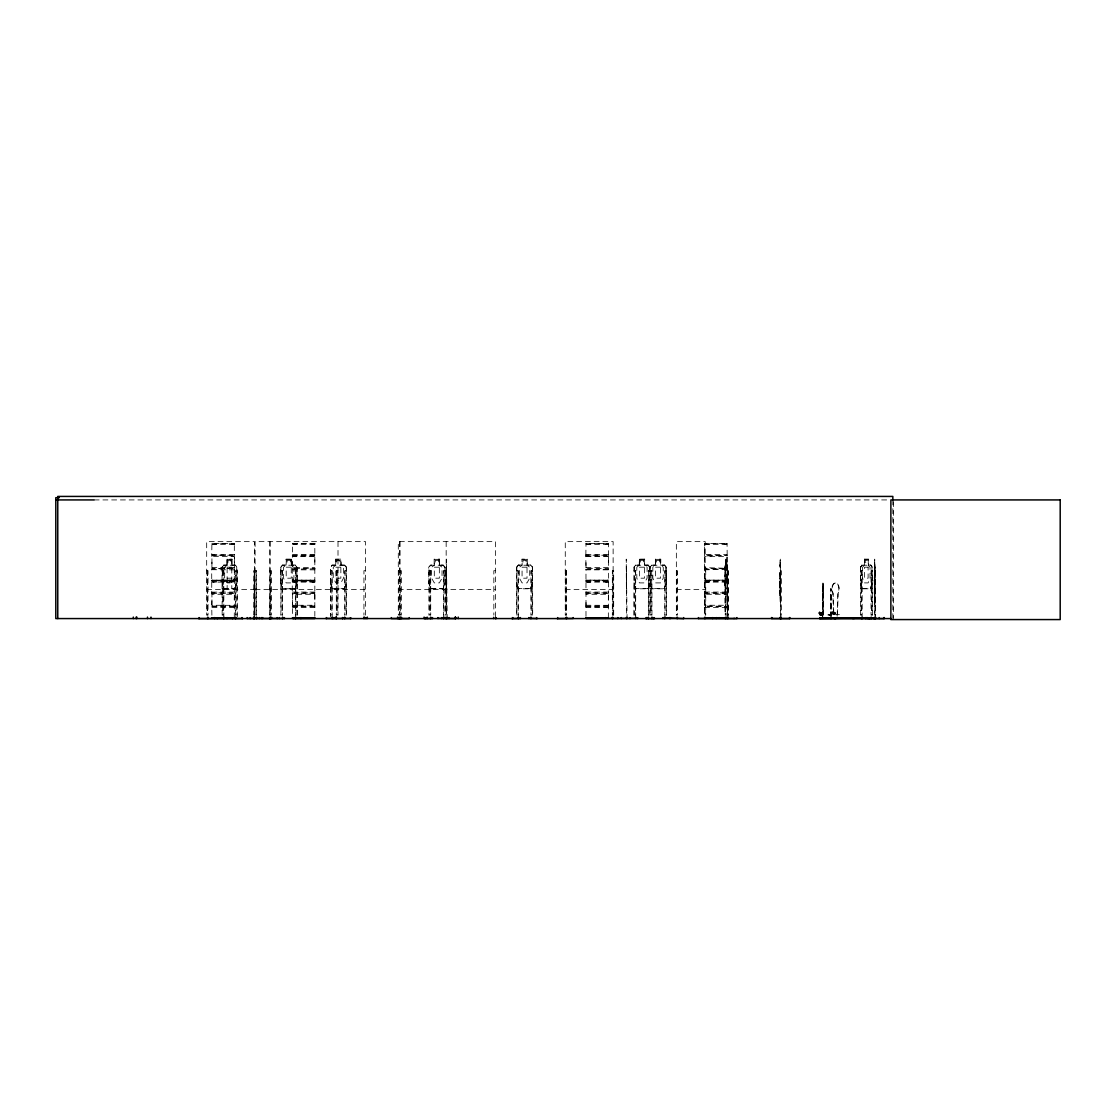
<?xml version="1.0" encoding="UTF-8"?>
<svg xmlns="http://www.w3.org/2000/svg" width="1116" height="1116" viewBox="0 0 1116 1116"><rect width="100%" height="100%" fill="white"/><g stroke="black" fill="none" stroke-linecap="round" stroke-linejoin="round"><path stroke-width="0.75" stroke-dasharray="5 3.75" d="M211.942 599.78L211.775 606.783M211.942 562.129L211.887 568.086M234.29 599.78L234.513 592.875L211.747 592.819L211.705 568.979L234.513 568.449L211.803 568.337M234.29 562.129L234.513 555.238L211.747 555.182L211.901 543.339L234.444 543.799M292.476 599.78L292.476 617.79M292.476 562.129L292.252 568.449L315.005 568.393M314.824 599.78L314.838 556.633L292.448 556.633L292.448 567.625L314.838 567.625M314.824 562.129L314.824 543.339M585.998 607.481L585.998 599.78M585.998 567.625L585.998 562.129M608.346 599.78L608.569 592.875L585.816 592.833M608.346 562.129L608.569 555.238L585.788 555.182L585.998 569.844M704.628 599.78L704.475 605.974L727.255 606.379L704.447 606.713L704.601 615.055M726.976 599.78L727.2 592.875L704.419 592.819L704.475 569.132L727.255 568.741L704.419 568.393L704.475 555.935L727.255 555.531L704.419 555.182L704.363 543.52L727.186 543.576M726.976 562.129L727.116 555.935M819.814 613.465L819.814 612.21L819.814 613.66M819.814 612.991L819.814 613.312M820.358 614.707L819.8 611.917M822.143 614.456L822.143 615.223L822.143 614.372M822.492 616.743L822.464 588.774L822.701 615.028M822.743 616.743L822.715 588.774M822.98 614.623L822.952 582.984L823.287 614.623M823.357 614.623L823.385 588.969M830.89 616.743L830.862 588.774L831.085 615.028M831.127 616.743L830.862 588.774M818.53 612.991L822.757 612.949M822.325 614.79L819.507 614.916L824.794 614.665M821.502 614.595L820.678 615.042M822.422 613.144L822.408 612.419L822.492 613.66M823.259 588.969L823.329 582.984M830.709 614.609L827.891 614.916L834.545 614.665M829.495 615.097C827.933 614.219 830.695 614.86 829.425 614.79M829.202 615.111L830.709 614.986M820.316 612.586L820.595 613.563L820.316 612.433M820.316 613.577L820.846 612.377L820.386 613.116M822.478 612.586C823.803 613.451 819.632 612.823 818.53 613.075M822.757 613.228L822.757 612.67M779.777 578.144L780.014 572.257M780.168 572.201L780.223 588.788M780.321 588.788L780.237 578.186M874.233 578.144L874.777 572.257L874.679 588.788M874.777 588.788L874.623 571.573L874.749 582.859M820.316 613.465L820.302 612.782M820.386 613.577L820.539 612.963M820.692 615.139C820.399 613.381 821.697 616.255 822.046 614.386M780.516 588.592L780.321 596.014M822.339 612.503L822.352 613.577M874.358 588.467L874.274 596.014L874.818 593.824M874.358 585.844L874.442 579.999L874.288 593.921M821.027 614.79L820.818 615.111M780.223 565.031L780 567.221L780.307 559.144M874.679 565.031L875.014 567.193M780.126 596.014L780.363 593.824M874.581 596.014L874.623 593.824M837.126 616.269L837.851 593.21A5.985 3.543 -90 0 0 837.851 584.742A5.985 3.543 -90 0 0 832.829 584.742A5.985 3.543 -90 0 0 832.829 593.21L833.513 614.623M837.474 614.623L838.158 593.21A5.985 3.543 -90 0 0 838.158 584.742A5.985 3.543 -90 0 0 833.136 584.742A5.985 3.543 -90 0 0 833.136 593.21L833.819 614.623M874.512 567.193L874.567 559.144L874.888 565.226M211.928 592.136L234.318 592.066L234.499 592.819M234.304 592.261L234.499 569.09M234.29 617.79L234.318 594.284L211.928 594.284L211.928 605.263L234.29 605.332M314.963 543.799L292.392 543.339L292.476 556.577M292.294 568.393L292.252 592.875L315.005 592.833M314.824 607.481L314.838 594.284L292.448 594.284L292.448 605.263L314.838 605.263M585.998 605.332L585.97 569.844L608.36 569.844L608.541 592.889M608.346 569.844L608.569 568.449L585.844 568.337M608.346 617.79L608.36 594.284L585.97 594.284M726.976 617.79L727.144 606.783M874.679 595.818L874.47 593.266M234.472 555.866L211.719 555.238M727.172 588.788L727.423 582.901L727.367 588.788L725.079 588.788M820.93 613.284L821.237 612.391M821.613 613.549L821.627 612.391M821.864 614.567L820.846 615.097M830.471 615.097L829.885 614.595M834.377 613.395C837 612.098 831.504 614.414 831.797 612.768C837.753 614.107 832.48 611.721 832.857 613.312M834.433 613.577C834.503 612.042 832.606 613.605 832.913 612.81M833.792 612.572L833.889 612.949M835.354 613.312L834.67 612.433L834.977 613.395M831.113 588.774L830.834 590.769M833.652 612.949L832.731 613.144L833.889 613.549M833.108 612.949L832.941 612.238M833.945 612.67L834.796 613.549M726.976 578.186L726.53 582.901L725.693 582.901L725.26 578.186M234.332 543.771L211.859 543.339L211.998 544.482M234.276 580.906L211.97 580.906M292.434 581.464L315.089 580.683L292.434 580.976M585.956 581.464L585.956 580.446L608.36 580.906M727.046 581.408L727.018 580.446L704.628 580.878M779.931 587.142L780.098 595.818L779.763 578.116M833.526 613.256L833.554 612.614M833.554 613.549C835.242 613.967 833.373 610.954 834.573 613.577M724.814 567.193L725.86 565.031M725.009 567.193L725.288 565.031M833.261 612.754L832.773 613.674L832.452 612.586M832.327 613.033L832.927 612.433M315.061 568.853L292.322 569.132M835.228 613.326C833.136 611.219 831.783 614.205 834.029 612.335M821.237 614.595L821.432 615.181M821.892 612.321L822.101 613.256M870.675 588.592L871.959 582.901L871.959 567.193M834.112 612.489L834.28 613.479M829.69 615.195L830.36 614.386M211.719 592.875L211.942 594.214M292.239 592.931L292.476 594.214M585.733 606.197L608.541 606.03M296.982 615.153L296.884 567.137L296.8 582.929L295.015 588.592L282.613 588.592L280.814 582.901L280.632 567.109L282.613 565.031M443.108 588.592L444.81 582.901L444.991 567.137L445.089 615.153M665.945 567.221L666.029 582.901L664.327 588.592L651.925 588.592L650.21 582.901M664.411 565.031L666.126 567.137L666.21 582.929L664.466 588.788L651.8 588.788L650.028 582.929L648.173 588.788L635.604 588.788M235.099 588.592L236.759 582.901L236.759 567.193L235.099 565.226M235.211 588.788L237.024 582.929M344.398 588.592L346.42 582.929L344.523 588.788L332.052 588.788L330.489 582.929M530.686 588.788L532.416 582.901L532.332 567.193L530.56 565.226L518.354 565.226L516.75 567.221M532.597 582.929L530.77 588.788L518.215 588.788L516.582 582.929L518.298 588.788M648.089 588.788L649.819 582.901M292.239 555.294L315.005 555.196M704.475 555.126L704.419 555.88M704.405 592.875L704.601 605.263L726.99 605.263L726.99 594.284L704.601 594.284M608.471 569.272L585.844 569.202M608.471 606.909L585.816 606.713M727.144 569.146L704.601 569.844L704.628 617.79M585.844 555.126L586.012 543.366M608.541 555.88L585.816 555.866M292.28 606.03L314.977 605.974M608.485 593.572L585.774 593.405M727.116 593.572L704.419 593.461M231.458 544.482L233.411 544.482M231.458 582.12L233.411 582.12M311.978 544.482L313.945 544.482M311.978 582.12L313.945 582.12M605.5 544.482L607.467 544.482M605.5 582.12L607.467 582.12M724.131 544.482L726.097 544.482M724.131 582.12L726.097 582.12M834.782 613.256L834.615 612.572M860.617 615.153L860.534 567.137L861.761 565.031L864.537 565.031M860.673 567.221L861.915 565.031M860.813 567.221L861.971 565.226M212.989 544.482L216.476 544.482M212.989 582.12L216.476 582.12M293.522 544.482L296.995 544.482M293.522 582.12L296.995 582.12M587.044 544.482L590.517 544.482M587.044 582.12L590.517 582.12M705.675 544.482L709.148 544.482M705.675 582.12L709.148 582.12M830.346 615.167L830.206 614.4M222.154 615.153L222.014 567.137L223.702 565.031M835.228 613.465L833.289 613.674M518.354 565.031L516.582 567.137L516.568 615.153M633.944 615.153L634.041 567.137L635.66 565.031L639.37 565.031M634.041 567.137L635.743 565.031M234.458 543.436L234.276 544.455M234.276 581.004L211.691 580.627L234.374 580.976M608.318 543.366L585.733 543.576L608.415 543.394L608.541 555.182M727.172 555.182L727.06 543.339M280.814 567.193L282.683 565.226L295.084 565.226L296.703 567.221M649.819 615.153L649.958 567.109L651.856 565.031L655.427 565.031M651.939 565.031L650.028 567.109L650.098 615.153M211.942 580.878L234.318 580.906M292.476 580.878L314.907 581.45M234.276 544.496L211.97 544.496M211.998 580.153L234.276 580.139L211.97 580.18L211.942 582.12L234.276 582.134L234.276 580.18M314.796 544.496L292.504 544.496M292.476 580.153L314.824 580.153L292.518 580.153M314.796 582.134L292.518 582.12M726.948 544.496L704.656 544.496M726.948 582.134L704.67 582.12M821.362 613.395L821.278 612.6M608.29 582.12L586.04 582.12M227.148 565.226L224.665 567.193L224.665 578.186L227.148 582.901L231.793 582.901L234.276 578.186L234.276 567.193L231.793 565.226M608.485 581.436L585.802 581.324M335.902 565.226L333.238 567.193L333.238 578.186L335.902 582.901L340.854 582.901L343.505 578.186L343.505 567.193L340.854 565.226L340.938 559.339L335.902 559.339L335.986 565.226M527.115 559.339L522.065 559.339L522.149 565.226L519.414 567.193L519.414 578.186L522.065 582.901L527.017 582.901L529.682 578.186L529.682 567.193L527.017 565.226L527.198 559.144M292.504 543.366L314.935 543.757M727.116 581.436L704.587 581.436M314.865 581.408L292.406 581.408M94.149 499.926L889.131 499.926M727.018 543.38L704.587 543.38L704.601 554.429L726.99 554.429M608.346 544.482L586.012 544.496M211.928 554.429L234.318 554.429L234.318 543.394M292.448 554.429L314.838 554.429M585.97 554.429L608.36 554.429M292.322 555.935L315.005 555.866M234.318 567.625L211.928 567.625L211.928 556.577L234.318 556.577L234.499 568.449M585.97 556.633L608.36 556.633L608.513 568.323M226.98 565.031L226.98 559.144L232.058 559.144M335.721 559.144L341.119 559.144L341.119 565.031L344.551 565.031M444.991 567.137L443.191 565.031L439.509 565.031L439.592 559.144L434.124 559.144L434.208 565.031L430.637 565.031L428.725 567.109L428.809 582.929L430.581 588.788L443.317 588.788L444.907 582.929M648.131 565.031L644.602 565.031L644.685 559.144L639.273 559.144L639.273 565.031M864.384 559.144L868.388 559.144L868.388 565.031M227.148 559.339L231.891 559.339M286.198 559.339L291.318 559.339M439.411 559.339L434.305 559.339L434.305 565.226L431.613 567.193L431.613 578.186L434.305 582.901L439.341 582.901L442.034 578.186L442.034 567.193L439.341 565.226L439.341 559.339M639.454 559.339L644.504 559.339M655.524 559.339L660.63 559.339M725.693 559.339L726.725 559.339M864.509 559.339L868.262 559.339M725.846 560.33L725.846 562.283M223.605 565.031L227.148 565.031M231.793 565.031L235.267 565.031L237.024 567.109L236.927 615.153M282.529 565.031L286.101 565.031L286.017 559.144L291.499 559.144L291.499 565.031M291.416 565.031L295.168 565.031M335.804 565.031L332.094 565.031L330.406 567.137L330.406 616.869M518.27 565.031L521.981 565.031M527.198 565.031L530.728 565.031M726.558 565.031L727.367 565.031L727.618 567.221M780.028 565.031L780.558 567.193M868.234 565.031L870.871 565.031L872.238 567.109L872.098 615.153M235.211 565.226L223.674 565.226L222.293 567.221L222.293 582.901L223.786 588.592L235.211 588.592M344.481 565.226L332.177 565.226L330.671 567.221L330.671 615.153M443.191 565.226L430.706 565.226L428.99 567.193L428.99 615.153M635.729 565.226L648.047 565.226L649.819 567.193M651.925 565.226L664.411 565.226M725.107 565.226L727.353 565.226M780.056 565.226L780.112 559.144L780.293 567.193L780.321 565.031M861.817 565.226L870.815 565.226M346.337 567.109L346.518 615.153M530.63 565.031L532.597 567.109L532.681 615.153M649.917 567.109L648.047 565.031M666.126 567.137L664.494 565.031L660.742 565.031L660.812 559.144L655.343 559.144L655.524 565.226L652.832 567.193L652.832 578.186L655.524 582.901L660.56 582.901L663.253 578.186L663.253 567.193L660.56 565.226M860.534 567.137L860.687 582.929L861.873 588.788M227.148 567.193L231.793 567.193M585.97 567.625L608.36 567.625M234.318 569.844L211.942 569.704M292.476 569.844L314.838 569.844M206.683 570.708L208.036 570.708L208.036 615.125M222.154 570.708L223.842 570.708L223.842 618.571M269.849 570.708L271.467 570.708L271.467 615.125M280.883 570.708L282.627 570.708L282.627 615.153M330.406 570.708L332.136 570.708L332.136 618.571M338.009 570.708L336.293 570.708L336.293 615.125M346.518 570.708L344.788 570.708L344.788 615.153M365.574 570.708L363.942 570.708L363.942 615.125M398.3 570.708L399.11 570.708L399.11 615.125M399.737 570.708L401.369 570.708L401.369 615.125M428.99 570.708L430.72 570.708L430.72 615.153M446.163 570.708L443.596 570.708L443.596 615.153M446.595 570.708L447.223 618.571M495.462 570.708L493.844 570.708L493.844 615.125M516.568 570.708L518.298 570.708L518.298 618.571M532.681 570.708L530.951 570.708L530.951 615.153M565.268 570.708L566.621 570.708L566.621 615.125M626.453 570.708L627.08 618.571M633.944 570.708L635.688 570.708L635.688 618.571M676.352 570.708L677.342 570.708L677.342 615.125M704.726 570.708L705.717 570.708L705.717 615.125M725.009 570.708L725.86 570.708L725.86 615.153M727.409 570.708L728.274 570.708L728.274 615.153M780.182 570.708L781.172 570.708L781.172 615.153M860.617 570.708L862.152 570.708L862.152 618.571M874.637 570.708L875.642 570.708M779.819 572.257L780.363 578.144M227.148 578.186L231.793 578.186M725.693 578.186L726.53 578.186L726.53 567.193L725.693 567.193L725.623 615.153M874.693 578.186L874.972 588.788M608.346 580.153L585.998 580.153L608.29 580.153M280.716 582.929L282.557 588.788L295.224 588.788L296.8 582.929M633.958 582.929L635.688 588.788M872.238 582.929L870.759 588.788L861.733 588.788M332.177 588.592L344.481 588.592M430.706 588.592L443.191 588.592M530.644 588.592L518.354 588.592L516.847 582.901M648.047 588.592L635.729 588.592L634.223 582.901M725.107 588.592L727.353 588.592M861.817 588.592L870.815 588.592M223.549 588.788L235.323 588.788M446.595 588.788L446.4 559.144L446.595 615.153M626.453 588.788L626.257 559.144L626.453 615.153M206.683 589.485L254.532 589.485M255.118 589.485L365.56 589.485M398.3 589.485L495.462 589.485M565.268 589.485L613.13 589.485M676.352 589.485L705.214 589.485M822.743 590.769L822.464 588.774M292.448 592.066L314.838 592.066M585.97 592.066L608.36 592.066M704.601 592.066L726.99 592.066L726.99 556.633L704.601 556.633L704.628 567.625L727.144 568.323M822.883 588.969L823.371 593.21M211.775 593.517L234.472 593.517M292.322 593.572L315.005 593.517M874.818 593.907L874.219 578.116M822.743 595.079L822.45 615.028M831.127 595.079L830.834 615.028M780.223 601.901L779.903 595.818M585.97 605.263L608.346 605.332M211.775 606.03L234.472 606.03M234.472 606.713L211.747 606.658L211.942 617.79M292.294 606.713L315.005 606.713M211.928 607.481L234.318 607.481M292.448 607.481L314.838 607.481L314.824 617.79M608.36 607.481L585.97 607.481L585.998 617.79M704.601 607.481L726.99 607.481M833.247 612.503L835.396 612.949M835.075 614.665L839.455 614.665M868.108 565.226L870.034 567.193L870.034 578.186L868.108 582.901L864.509 582.901L862.598 578.186L862.598 567.193L864.509 565.226L864.537 559.144M344.467 565.031L346.42 567.109M344.398 565.226L346.253 567.193L346.253 615.153M443.108 565.226L444.726 567.221M295.084 565.031L296.884 567.137M870.731 565.031L872.098 567.193M832.466 613.465L832.885 612.893M727.172 592.819L726.976 592.066M234.499 555.182L234.29 554.429M211.775 555.866L211.942 556.633M428.907 582.901L430.664 588.788M330.587 582.901L332.136 588.788M222.014 582.929L223.66 588.788M726.976 567.193L726.558 559.144M860.813 582.901L861.971 588.592M727.172 565.031L727.423 567.221M822.952 582.984L823.022 588.969M725.302 588.592L724.772 567.109L725.009 615.153M724.814 582.901L725.274 588.788M874.47 596.014L875.014 567.109L875.014 615.153M780.014 596.014L779.903 588.467M874.777 565.031L874.818 567.193L874.763 559.144M780.056 578.186L780.112 582.901M779.875 587.1L779.805 579.985L779.791 593.865M874.247 580.711L874.26 579.985L874.553 601.901M822.91 593.21L822.924 616.269M893.525 501.642L893.525 618.571M892.842 499.926L892.842 618.571M875.6 570.708L875.642 615.153M875.307 570.708L875.307 618.571M875.265 570.708L875.265 615.153M874.651 567.137L874.679 615.153M872.572 615.153L872.572 570.708L871.038 570.708L871.038 615.153M871.512 570.708L871.512 615.153M868.234 559.144L868.262 565.226M864.663 559.339L864.663 565.226M861.678 570.708L861.678 615.153M861.092 570.708L861.092 615.153M833.987 614.539L833.987 611.917L832.006 611.917L832.006 614.539M833.638 611.917L833.638 614.539M832.355 611.917L832.355 614.539M819.828 611.917L819.8 614.539M780.837 570.708L780.837 618.571M780.516 615.153L780.363 567.109M728.037 570.708L728.037 618.571M727.66 615.153L727.646 567.137L727.409 615.153M726.725 565.226L726.753 559.144L725.665 559.144L725.247 615.153M725.86 559.144L725.888 565.226M705.214 615.125L705.214 541.637L676.352 541.637L676.352 615.125M676.854 570.708L676.854 615.125M666.559 615.153L666.559 570.708L664.815 570.708L664.815 615.153M666.308 570.708L666.308 615.153M665.066 570.708L665.066 618.571M660.56 559.339L660.63 565.226M655.608 559.339L655.608 565.226M651.939 615.153L651.939 570.708L648.354 570.708L648.354 615.153M651.688 570.708L651.688 615.153M650.461 570.708L650.461 615.153M649.735 567.193L649.735 582.901M648.633 570.708L648.633 615.153M644.602 559.144L644.504 565.226L647.085 567.193L647.085 578.186L644.42 582.901L639.454 582.901L636.804 578.186L636.804 567.193L639.454 565.226L639.37 559.144M639.538 559.339L639.538 565.226M635.409 570.708L635.409 615.153M634.223 567.221L634.223 615.153M613.674 615.125L613.674 570.708L612.335 570.708L612.335 615.125M613.13 615.125L613.13 541.637L565.268 541.637L565.268 615.125M612.879 570.708L612.879 615.125M566.077 570.708L566.077 615.125M565.812 570.708L565.812 615.125M532.513 567.109L532.416 615.153M531.23 570.708L531.23 615.153M527.282 565.031L527.282 559.144L521.883 559.144L522.065 565.226M518.033 570.708L518.033 615.153M516.847 567.221L516.834 615.153M495.462 616.827L495.462 541.637L398.3 541.637L398.3 615.125M446.163 541.637L446.163 615.125M445.354 570.708L445.326 615.153M443.847 570.708L443.847 618.571M439.509 559.144L439.411 565.226M430.469 570.708L430.469 615.153M429.241 570.708L429.241 615.153M400.616 570.708L400.602 615.125M399.974 541.637L399.974 615.125M399.737 541.637L399.737 615.125M365.574 615.125L365.56 541.637L255.118 541.637L255.076 615.125M345.053 570.708L345.053 615.153M338.009 541.637L338.009 615.125M337.702 570.708L337.702 615.125M336.614 570.708L336.614 615.125M335.804 559.144L335.721 565.031M331.857 570.708L331.857 615.153M297.233 615.153L297.233 570.708L295.503 570.708L295.503 615.153M295.754 570.708L295.754 618.571M291.416 559.144L291.318 565.226M291.234 559.339L291.234 565.226L293.926 567.193L293.926 578.186L291.234 582.901L286.198 582.901L283.506 578.186L283.506 567.193L286.198 565.226L286.282 559.339M282.376 570.708L282.376 615.153M281.134 570.708L281.134 615.153M280.883 567.193L280.883 615.153M270.728 570.708L270.714 615.125M270.086 541.637L270.086 615.125M270.072 570.708L269.849 615.125L269.849 541.637M256.513 615.125L256.513 570.708L253.723 570.708L253.723 615.125M256.206 570.708L256.206 615.125M254.797 570.708L254.797 615.125M254.532 615.125L254.532 541.637L206.683 541.637L206.683 615.125M254.253 570.708L254.253 615.125M237.262 616.869L237.262 570.708L235.574 570.708L235.574 615.153M235.908 570.708L235.908 615.153M231.947 559.144L232.058 565.031M231.793 559.339L231.793 588.788M227.092 559.144L227.148 588.788M223.507 570.708L223.507 615.153M222.489 570.708L222.489 615.153M207.492 570.708L207.492 615.125M207.213 570.708L207.213 615.125M780.558 582.901L780.028 588.788L780.558 582.929M338.134 580.655L338.148 580.599M704.656 580.139L726.976 580.153L704.67 580.153M230.956 560.33L227.985 560.33L227.985 562.283L230.956 562.283L230.956 560.33M290.341 560.33L287.105 560.33L287.105 562.283L290.341 562.283L290.341 560.33M339.962 560.33L336.781 560.33L336.781 562.283L339.962 562.283L339.962 560.33M438.435 560.33L435.198 560.33L435.198 562.283L438.435 562.283L438.435 560.33M526.138 560.33L522.958 560.33L522.958 562.283L526.138 562.283L526.138 560.33M643.541 560.33L640.347 560.33L640.347 562.283L643.541 562.283L643.541 560.33M659.654 560.33L656.417 560.33L656.417 562.283L659.654 562.283L659.654 560.33M867.467 560.33L865.151 560.33L865.151 562.283L867.467 562.283L867.467 560.33M291.234 567.193L286.198 567.193L286.198 578.186L291.234 578.186L291.234 567.193M340.854 567.193L335.902 567.193L335.902 578.186L340.854 578.186L340.854 567.193M439.341 567.193L434.305 567.193L434.305 578.186L439.341 578.186L439.341 567.193M527.017 567.193L522.065 567.193L522.065 578.186L527.017 578.186L527.017 567.193M644.42 567.193L639.454 567.193L639.454 578.186L644.42 578.186L644.42 567.193M660.56 567.193L655.524 567.193L655.524 578.186L660.56 578.186L660.56 567.193M868.108 567.193L864.509 567.193L864.509 578.186L868.108 578.186L868.108 567.193"/><path stroke-width="1.5" d="M261.423 618.529L261.423 617.58M279.363 618.529L279.377 617.58M789.444 618.529L789.458 617.58M883.9 618.529L883.928 617.58M884.304 617.58L884.318 618.571L819.716 618.501L819.73 617.776L874.581 617.776L874.986 618.501L874.177 618.529M819.758 618.529L819.869 617.776M852.708 618.529L852.805 618.027M861.106 617.608L861.203 618.529M868.36 618.529L868.471 617.776L868.471 618.529M819.744 618.138L874.623 618.138M819.855 618.571L819.73 617.776M716.263 618.529L716.416 617.58M734.007 618.529L734.133 618.32M683.383 618.571L663.099 617.664M557.163 618.571L573.122 618.445L573.247 617.58M397.756 618.473L397.561 617.078M398.105 618.417L398.175 617.58M198.606 618.571L242.953 618.529M333.419 618.445L333.475 617.58M511.756 618.571L520.182 618.445M637.543 618.445L637.654 617.664L637.766 618.571M424.429 618.571L432.324 618.445M645.648 618.571L654.855 618.473M834.81 618.543L834.419 617.776L834.126 618.529M835.159 618.529L835.452 617.776L835.786 618.571M870.034 618.529L870.368 618.138M873.479 618.138L874.581 617.776M874.958 618.543L874.972 617.329M830.22 618.138L830.443 618.529M831.253 618.138L831.49 618.529M873.2 618.557L873.535 617.776L873.954 618.501M853.782 618.445L853.866 617.664L853.935 618.571M217.104 618.445L217.201 617.664L217.313 618.571M325.663 618.445L351.247 618.445M512.439 618.445L512.551 617.664M629.842 618.445L629.954 617.664L630.066 618.571M284.217 618.445L247.292 618.445M646.331 618.445L646.555 617.58M653.544 618.445L653.655 617.664L653.767 618.571M59.288 497.68L55.8 497.68L55.8 618.571L891.098 618.571M55.8 499.926L94.079 499.926M211.942 617.79L234.29 617.79M292.476 617.79L314.824 617.79M585.998 617.79L608.346 617.79M704.628 617.79L726.976 617.79M861.203 618.027L820.386 618.529M211.901 618.083L234.332 618.083M292.434 618.083L314.865 618.083M585.956 618.083L608.387 618.083M704.587 618.111L727.018 618.111M292.448 618.501L314.838 618.501M437.932 618.32L455.886 618.529L455.886 617.58M495.867 618.417L496.508 618.445M528.845 618.571L528.845 617.58L528.956 618.32L537.494 618.529M585.97 618.501L637.654 618.32M737.02 618.529L698.463 618.445M366.606 618.445L366.062 618.445M670.437 618.445L670.325 617.664M350.647 618.445L350.536 617.664L350.424 618.571M334.27 618.445L334.242 617.58M333.698 618.445L333.586 617.664M242.325 618.445L242.214 617.664M232.616 618.445L232.505 617.664L232.407 618.571M866.267 618.445L866.365 617.58M446.302 618.417L446.344 617.664M605.779 618.417L605.695 617.58M365.936 618.32L365.936 617.664M736.895 618.417L736.867 617.58M719.15 618.417L719.123 617.58M771.909 618.445L771.895 617.58M892.842 499.926L892.842 496.425L57.767 496.425L57.767 618.571M879.255 617.58L879.255 618.571M875.6 617.329L875.6 618.571M875.307 617.329L875.307 618.571M874.679 617.329L874.679 618.571M871.387 617.329L871.387 618.571M870.926 617.329L870.926 618.571M867.523 617.58L867.523 618.571M865.667 617.58L865.667 618.571M862.277 617.329L862.277 618.571M861.803 617.329L861.803 618.571M789.849 617.58L789.863 618.571L771.505 618.529L771.519 617.58M781.144 617.329L781.144 618.571M780.851 617.329L780.851 618.571M780.516 617.329L780.516 618.571M780.223 617.329L780.223 618.571M728.009 617.329L728.009 618.571M727.381 617.329L727.381 618.571M725.888 617.329L725.888 618.571M725.274 617.329L725.274 618.571M712.664 617.58L712.664 618.571M705.159 617.329L705.159 618.571M704.67 617.329L704.67 618.571M698.393 617.58L698.393 618.571M683.676 617.58L683.676 618.571M677.398 617.329L677.398 618.571M676.91 617.329L676.91 618.571M670.2 617.58L670.2 618.571M669.405 617.58L669.405 618.571M664.899 617.329L664.899 618.571M664.648 617.329L664.648 618.571M662.988 617.58L662.988 618.571M653.976 617.58L653.976 618.571M652.121 617.329L652.121 618.571M651.87 617.329L651.87 618.571M648.466 617.329L648.466 618.571M648.187 617.329L648.187 618.571M646.276 617.58L646.276 618.571M635.855 617.329L635.855 618.571L635.576 617.329M627.08 617.329L627.08 618.571M626.453 617.329L626.453 618.571M621.291 617.58L621.291 618.571M617.79 617.58L617.79 618.571M612.782 617.329L612.782 618.571M612.238 617.329L612.238 618.571M566.705 617.329L566.705 618.571M566.161 617.329L566.161 618.571M557.651 617.58L557.651 618.571M536.601 617.58L536.601 618.571M531.063 617.329L531.063 618.571M530.784 617.329L530.784 618.571M520.419 617.58L520.419 618.571M518.466 617.329L518.466 618.571M518.201 617.329L518.201 618.571M512.663 617.58L512.663 618.571M495.699 617.58L495.699 618.571M495.588 617.58L495.588 618.571M493.649 617.329L493.663 618.571M458.257 617.078L458.257 618.571M455.481 617.078L455.481 618.571M455.202 617.078L455.202 618.571M448.981 617.58L448.981 618.571M447.223 617.329L447.223 618.571M446.595 617.329L446.595 618.571M446.288 617.58L446.233 618.571M445.256 617.329L445.256 618.571M443.68 617.329L443.68 618.571M443.429 617.329L443.429 618.571M441.769 617.58L441.769 618.571M437.932 617.58L437.932 618.571M432.548 617.58L432.548 618.571M430.902 617.329L430.902 618.571M430.65 617.329L430.65 618.571M427.135 617.078L427.135 618.571M425.335 617.58L425.335 618.571M424.122 617.078L424.122 618.571M409.265 617.58L409.279 618.571L391.311 618.529L391.311 617.58M401.551 617.329L401.551 618.571M400.616 617.078L400.588 618.571M399.988 617.329L399.974 618.571M399.612 617.58L399.612 618.571M399.5 617.58L399.5 618.571M399.207 617.329L399.207 618.571M398.231 617.58L398.231 618.571M367.317 617.078L367.317 618.571M365.811 617.58L365.699 618.571M364.29 617.078L364.29 618.571M363.76 617.329L363.76 618.571M344.886 617.329L344.886 618.571M344.621 617.329L344.621 618.571M342.668 617.58L342.668 618.571M342.556 617.58L342.556 618.571M336.446 617.329L336.446 618.571M336.209 617.078L336.139 618.571M335.93 617.078L335.93 618.571M332.303 617.329L332.303 618.571M332.024 617.329L332.024 618.571M326.486 617.58L326.486 618.571M300.888 617.58L300.888 618.571M295.573 617.329L295.573 618.571M295.322 617.329L295.322 618.571M293.675 617.58L293.675 618.571M284.454 617.58L284.454 618.571M282.794 617.329L282.794 618.571M282.543 617.329L282.543 618.571M277.242 617.58L277.242 618.571M271.662 617.329L271.648 618.571M270.63 617.078L270.7 618.571M269.723 617.58L269.723 618.571M269.598 617.58L269.598 618.571M262.651 617.58L262.651 618.571M259.331 617.58L259.331 618.571M256.68 617.329L256.68 618.571M256.359 617.329L256.359 618.571M254.56 617.078L254.56 618.571M254.169 617.329L254.169 618.571M253.946 617.078L253.946 618.571M253.625 617.329L253.625 618.571M250.263 617.58L250.263 618.571M247.152 617.58L247.152 618.571M242.102 617.58L242.102 618.571M235.741 617.329L235.741 618.571M235.406 617.329L235.406 618.571M227.008 617.58L227.008 618.571M224.009 617.329L224.009 618.571M223.674 617.329L223.674 618.571M214.593 617.58L214.593 618.571M208.134 617.329L208.134 618.571M207.59 617.329L207.59 618.571M199.108 617.58L199.108 618.571M150.981 617.078L150.981 618.571M147.493 617.078L147.493 618.571M136.808 617.078L136.808 618.571M136.18 617.078L136.18 618.571M133.32 617.078L133.32 618.571M865.974 618.32L865.974 618.417M869.294 617.776L869.629 618.571L869.294 617.776M1060.2 499.926L890.875 499.926L890.875 619.575L1060.2 619.575L1060.2 499.926M270.1 618.571L270.1 617.329L270.072 618.571"/></g></svg>
